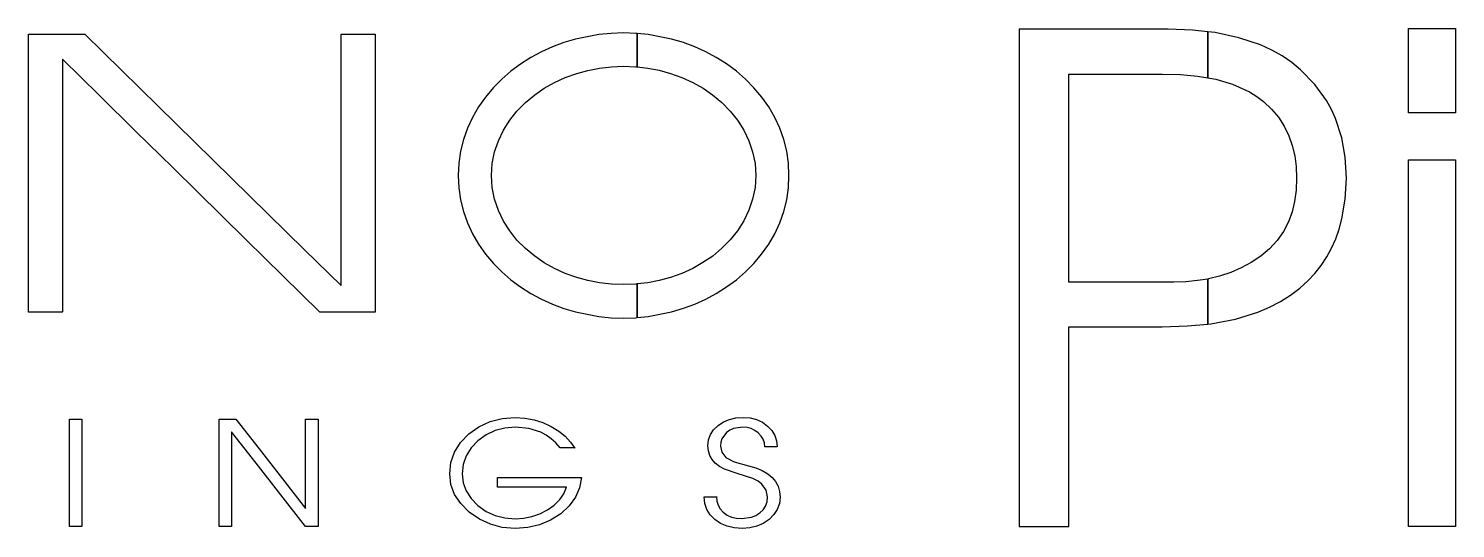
# Model space of a CAD drawing. Extents: x 0 to 129, y -3 to 21.
# Drawn here: x 121.37 to 128.39, y 7.85 to 10.31 of the extents above; entities that cross this region are included whole.
import ezdxf

# ---------------------------------------------------------------- set-up
doc = ezdxf.new("R2010")
doc.units = 0
doc.layers.add('21', color=253, linetype='CONTINUOUS')

msp = doc.modelspace()

# ---------------------------------------------------------------- linework, layer by layer
at = {"layer": '21'}
for p, q in [((121.3683, 8.9181), (121.3683, 10.2866)), ((121.3683, 10.2866), (121.6451, 10.2866)), ((121.6451, 10.2866), (121.8255, 10.1098)), ((122.9075, 9.0491), (122.9075, 10.2874)), ((122.9075, 10.2874), (123.0739, 10.2874)), ((123.0739, 10.2874), (123.0739, 8.9188)), ((124.0604, 10.2625), (124.0025, 10.245)), ((124.1755, 10.2848), (124.0604, 10.2625)), ((124.2359, 10.2904), (124.1755, 10.2848)), ((124.2964, 10.2927), (124.2359, 10.2904)), ((124.3576, 10.2904), (124.2964, 10.2927)), ((124.3632, 10.2897), (124.3576, 10.2904)), ((124.3632, 10.1253), (124.3632, 10.2897)), ((124.4176, 10.2851), (124.3637, 10.2899)), ((124.3637, 10.2899), (124.3637, 10.1256)), ((124.5326, 10.2627), (124.4176, 10.2851)), ((124.5913, 10.2452), (124.5326, 10.2627)), ((126.9763, 10.311), (126.2438, 10.311)), ((126.2438, 10.311), (126.2438, 7.8635)), ((127.097, 10.3069), (126.9763, 10.311)), ((127.1724, 10.2983), (127.097, 10.3069)), ((127.2077, 10.2945), (127.1719, 10.2985)), ((127.1719, 10.2985), (127.1719, 10.0715)), ((127.1724, 10.0712), (127.1724, 10.2983)), ((127.3251, 10.2691), (127.2077, 10.2945)), ((127.4315, 10.2333), (127.3251, 10.2691)), ((128.1602, 10.3143), (128.3906, 10.3143)), ((128.1602, 9.8987), (128.1602, 10.3143)), ((128.3906, 10.3143), (128.3906, 9.8987)), ((123.8923, 10.1997), (123.8407, 10.1721)), ((123.9461, 10.2244), (123.8923, 10.1997)), ((124.0025, 10.245), (123.9461, 10.2244)), ((124.6477, 10.2246), (124.5913, 10.2452)), ((124.7015, 10.2), (124.6477, 10.2246)), ((124.7523, 10.1723), (124.7015, 10.2)), ((127.4864, 10.2079), (127.4315, 10.2333)), ((127.5372, 10.1794), (127.4864, 10.2079)), ((121.716, 9.9856), (121.5352, 10.1634)), ((121.5352, 10.1634), (121.5352, 8.9198)), ((123.7899, 10.1395), (123.7414, 10.1037)), ((123.8407, 10.1721), (123.7899, 10.1395)), ((124.1211, 10.1086), (124.1783, 10.119)), ((124.1783, 10.119), (124.237, 10.1261)), ((124.237, 10.1261), (124.2964, 10.1284)), ((124.2964, 10.1284), (124.3568, 10.1261)), ((124.3568, 10.1261), (124.3632, 10.1253)), ((124.3637, 10.1256), (124.416, 10.1192)), ((124.416, 10.1192), (124.4724, 10.1088)), ((124.8039, 10.1398), (124.7523, 10.1723)), ((124.8524, 10.104), (124.8039, 10.1398)), ((127.5849, 10.1469), (127.5372, 10.1794)), ((127.6286, 10.1111), (127.5849, 10.1469)), ((121.8255, 10.1098), (122.0058, 9.933)), ((123.697, 10.0649), (123.6558, 10.0237)), ((123.7414, 10.1037), (123.697, 10.0649)), ((123.906, 10.0207), (123.9568, 10.0484)), ((123.9568, 10.0484), (124.0099, 10.073)), ((124.0099, 10.073), (124.0663, 10.0936)), ((124.0663, 10.0936), (124.1211, 10.1086)), ((124.4724, 10.1088), (124.5273, 10.0938)), ((124.5273, 10.0938), (124.5837, 10.0732)), ((124.5837, 10.0732), (124.6375, 10.0486)), ((124.6375, 10.0486), (124.6876, 10.0209)), ((124.8968, 10.0651), (124.8524, 10.104)), ((124.938, 10.023), (124.8968, 10.0651)), ((126.4882, 9.0664), (126.4882, 10.09)), ((126.4882, 10.09), (126.9464, 10.09)), ((126.9464, 10.09), (127.0376, 10.0877)), ((127.0376, 10.0877), (127.1216, 10.0799)), ((127.1216, 10.0799), (127.1724, 10.0712)), ((127.1719, 10.0715), (127.2116, 10.0644)), ((127.2116, 10.0644), (127.2926, 10.0405)), ((127.6992, 10.0397), (127.6286, 10.1111)), ((121.8969, 9.8078), (121.716, 9.9856)), ((123.6169, 9.977), (123.5829, 9.9285)), ((123.6558, 10.0237), (123.6169, 9.977)), ((123.8133, 9.9501), (123.8593, 9.9882)), ((123.8593, 9.9882), (123.906, 10.0207)), ((124.6876, 10.0209), (124.7343, 9.9884)), ((124.7343, 9.9884), (124.7803, 9.9503)), ((124.9769, 9.977), (124.938, 10.023)), ((125.0109, 9.9285), (124.9769, 9.977)), ((127.2926, 10.0405), (127.3767, 10.0031)), ((127.3767, 10.0031), (127.4132, 9.98)), ((127.4132, 9.98), (127.4465, 9.9554)), ((127.7564, 9.9595), (127.6992, 10.0397)), ((122.0058, 9.933), (122.7272, 9.2259)), ((123.5829, 9.9285), (123.5527, 9.8769)), ((123.7363, 9.8627), (123.7721, 9.9079)), ((123.7721, 9.9079), (123.8133, 9.9501)), ((124.7803, 9.9503), (124.8214, 9.9082)), ((124.8214, 9.9082), (124.858, 9.8629)), ((125.0404, 9.8769), (125.0109, 9.9285)), ((127.4465, 9.9554), (127.4854, 9.9181)), ((127.4854, 9.9181), (127.5194, 9.8777)), ((127.7803, 9.9165), (127.7564, 9.9595)), ((127.8008, 9.8713), (127.7803, 9.9165)), ((123.5527, 9.8769), (123.528, 9.8238)), ((123.7053, 9.8142), (123.7363, 9.8627)), ((124.858, 9.8629), (124.8882, 9.8144)), ((125.0658, 9.8238), (125.0404, 9.8769)), ((127.5194, 9.8777), (127.5478, 9.834)), ((127.5478, 9.834), (127.571, 9.7862)), ((127.8318, 9.7761), (127.8008, 9.8713)), ((128.3906, 9.8987), (128.1602, 9.8987)), ((122.0777, 9.63), (121.8969, 9.8078)), ((123.5082, 9.7682), (123.494, 9.7103)), ((123.528, 9.8238), (123.5082, 9.7682)), ((123.6616, 9.707), (123.6807, 9.7618)), ((123.6807, 9.7618), (123.7053, 9.8142)), ((124.8882, 9.8144), (124.9136, 9.7621)), ((124.9136, 9.7621), (124.9319, 9.7072)), ((125.0848, 9.7682), (125.0658, 9.8238)), ((125.0998, 9.7103), (125.0848, 9.7682)), ((127.571, 9.7862), (127.5877, 9.7385)), ((127.8486, 9.6808), (127.8318, 9.7761)), ((123.494, 9.7103), (123.4854, 9.6516)), ((123.6505, 9.6498), (123.6616, 9.707)), ((124.9319, 9.7072), (124.9438, 9.6501)), ((125.1084, 9.6516), (125.0998, 9.7103)), ((127.5877, 9.7385), (127.5997, 9.6884)), ((122.4394, 9.2744), (122.0777, 9.63)), ((123.4854, 9.6516), (123.4823, 9.5912)), ((123.6464, 9.5909), (123.6505, 9.6498)), ((124.9438, 9.6501), (124.9479, 9.5914)), ((125.1107, 9.5912), (125.1084, 9.6516)), ((127.5997, 9.6884), (127.6068, 9.6346)), ((127.6068, 9.6346), (127.6091, 9.5782)), ((127.8542, 9.5785), (127.8486, 9.6808)), ((128.1602, 9.6679), (128.3906, 9.6679)), ((128.1602, 7.8635), (128.1602, 9.6679)), ((128.3906, 9.6679), (128.3906, 7.8635)), ((123.4823, 9.5912), (123.4854, 9.5307)), ((123.6505, 9.5315), (123.6464, 9.5909)), ((124.9479, 9.5914), (124.9438, 9.532)), ((125.1084, 9.5307), (125.1107, 9.5912)), ((127.6091, 9.5782), (127.606, 9.5195)), ((127.8486, 9.4738), (127.8542, 9.5785)), ((123.4854, 9.5307), (123.494, 9.4713)), ((123.6616, 9.4743), (123.6505, 9.5315)), ((124.9438, 9.532), (124.9319, 9.4748)), ((125.0998, 9.4713), (125.1084, 9.5307)), ((127.606, 9.5195), (127.5989, 9.4639)), ((123.494, 9.4713), (123.5082, 9.4141)), ((123.5082, 9.4141), (123.528, 9.3585)), ((123.6807, 9.4195), (123.6616, 9.4743)), ((123.7053, 9.3671), (123.6807, 9.4195)), ((124.9136, 9.42), (124.8882, 9.3676)), ((124.9319, 9.4748), (124.9136, 9.42)), ((125.0658, 9.3585), (125.0848, 9.4141)), ((125.0848, 9.4141), (125.0998, 9.4713)), ((127.5862, 9.4123), (127.5687, 9.3638)), ((127.5989, 9.4639), (127.5862, 9.4123)), ((127.8318, 9.3778), (127.8486, 9.4738)), ((123.528, 9.3585), (123.5527, 9.3046)), ((123.7363, 9.3186), (123.7053, 9.3671)), ((124.8882, 9.3676), (124.858, 9.3191)), ((125.0404, 9.3046), (125.0658, 9.3585)), ((127.5687, 9.3638), (127.544, 9.3153)), ((127.8184, 9.327), (127.8318, 9.3778)), ((122.6202, 9.0966), (122.4394, 9.2744)), ((123.5527, 9.3046), (123.5829, 9.2538)), ((123.7721, 9.2734), (123.7363, 9.3186)), ((123.8133, 9.2323), (123.7721, 9.2734)), ((124.8214, 9.2739), (124.781, 9.2328)), ((124.858, 9.3191), (124.8214, 9.2739)), ((125.0109, 9.2538), (125.0404, 9.3046)), ((127.513, 9.2709), (127.4757, 9.2305)), ((127.544, 9.3153), (127.513, 9.2709)), ((127.781, 9.2333), (127.8016, 9.2792)), ((127.8016, 9.2792), (127.8184, 9.327)), ((122.7272, 9.2259), (122.9075, 9.0491)), ((123.5829, 9.2538), (123.6169, 9.2046)), ((123.6169, 9.2046), (123.6558, 9.1586)), ((123.8593, 9.1934), (123.8133, 9.2323)), ((124.781, 9.2328), (124.7351, 9.1939)), ((124.9377, 9.1586), (124.9758, 9.2046)), ((124.9758, 9.2046), (125.0109, 9.2538)), ((127.4757, 9.2305), (127.4328, 9.1947)), ((127.7571, 9.1903), (127.781, 9.2333)), ((123.6558, 9.1586), (123.697, 9.1164)), ((123.906, 9.1616), (123.8593, 9.1934)), ((123.9568, 9.1332), (123.906, 9.1616)), ((124.0099, 9.1086), (123.9568, 9.1332)), ((124.6373, 9.1337), (124.5834, 9.1091)), ((124.6873, 9.1622), (124.6373, 9.1337)), ((124.7351, 9.1939), (124.6873, 9.1622)), ((124.8966, 9.1164), (124.9377, 9.1586)), ((127.3368, 9.136), (127.2844, 9.1136)), ((127.386, 9.1629), (127.3368, 9.136)), ((127.4328, 9.1947), (127.386, 9.1629)), ((127.6985, 9.1086), (127.7295, 9.1482)), ((127.7295, 9.1482), (127.7571, 9.1903)), ((122.8011, 8.9188), (122.6202, 9.0966)), ((123.697, 9.1164), (123.7414, 9.0783)), ((123.7414, 9.0783), (123.7899, 9.0425)), ((124.0663, 9.0887), (124.0099, 9.1086)), ((124.1211, 9.0738), (124.0663, 9.0887)), ((124.1783, 9.0626), (124.1211, 9.0738)), ((124.237, 9.0562), (124.1783, 9.0626)), ((124.4158, 9.0631), (124.3634, 9.0575)), ((124.4722, 9.0743), (124.4158, 9.0631)), ((124.527, 9.0893), (124.4722, 9.0743)), ((124.5834, 9.1091), (124.527, 9.0893)), ((124.8036, 9.0425), (124.8521, 9.0783)), ((124.8521, 9.0783), (124.8966, 9.1164)), ((127.0043, 9.0664), (126.4882, 9.0664)), ((127.0637, 9.0679), (127.0043, 9.0664)), ((127.1216, 9.0735), (127.0637, 9.0679)), ((127.1724, 9.0814), (127.1216, 9.0735)), ((127.1757, 9.0819), (127.1717, 9.0811)), ((127.1717, 9.0811), (127.1717, 8.8589)), ((127.1724, 8.8591), (127.1724, 9.0814)), ((127.2288, 9.0953), (127.1757, 9.0819)), ((127.2844, 9.1136), (127.2288, 9.0953)), ((127.6253, 9.0369), (127.6634, 9.072)), ((127.6634, 9.072), (127.6985, 9.1086)), ((123.7899, 9.0425), (123.8407, 9.01)), ((123.8407, 9.01), (123.8923, 8.9823)), ((124.2964, 9.0539), (124.237, 9.0562)), ((124.3568, 9.0562), (124.2964, 9.0539)), ((124.3632, 9.057), (124.3568, 9.0562)), ((124.3632, 8.8916), (124.3632, 9.057)), ((124.3634, 9.0575), (124.3634, 8.8924)), ((124.7013, 8.9823), (124.7521, 9.01)), ((124.7521, 9.01), (124.8036, 9.0425)), ((127.5301, 8.9709), (127.5793, 9.0019)), ((127.5793, 9.0019), (127.6253, 9.0369)), ((121.5352, 8.9198), (121.5344, 8.9181)), ((123.0739, 8.9188), (122.8011, 8.9188)), ((123.8923, 8.9823), (123.9461, 8.9577)), ((123.9461, 8.9577), (124.0025, 8.9371)), ((124.0025, 8.9371), (124.0604, 8.9196)), ((124.0604, 8.9196), (124.1755, 8.8972)), ((124.417, 8.8975), (124.5321, 8.9198)), ((124.5321, 8.9198), (124.5908, 8.9374)), ((124.5908, 8.9374), (124.6474, 8.9577)), ((124.6474, 8.9577), (124.7013, 8.9823)), ((127.3088, 8.8845), (127.4183, 8.9186)), ((127.4183, 8.9186), (127.4762, 8.9432)), ((127.4762, 8.9432), (127.5301, 8.9709)), ((121.5344, 8.9181), (121.3683, 8.9181)), ((124.1755, 8.8972), (124.2359, 8.8909)), ((124.2359, 8.8909), (124.2964, 8.8894)), ((124.2964, 8.8894), (124.3576, 8.8909)), ((124.3576, 8.8909), (124.3632, 8.8916)), ((124.3632, 8.8919), (124.417, 8.8975)), ((124.3634, 8.8924), (124.3632, 8.8919)), ((126.9476, 8.8464), (127.0716, 8.8505)), ((127.0716, 8.8505), (127.1724, 8.8601)), ((127.1717, 8.8589), (127.1724, 8.8591)), ((127.1724, 8.8591), (127.1867, 8.8607)), ((127.1724, 8.8601), (127.1724, 8.8591)), ((127.1867, 8.8607), (127.3088, 8.8845)), ((126.4882, 7.8635), (126.4882, 8.8464)), ((126.4882, 8.8464), (126.9476, 8.8464)), ((121.5692, 8.392), (121.6304, 8.392)), ((121.5692, 7.8632), (121.5692, 8.392)), ((121.6304, 8.392), (121.6304, 7.8632)), ((122.3066, 7.8635), (122.3066, 8.3923)), ((122.3066, 8.3923), (122.3071, 8.392)), ((122.3071, 8.392), (122.3891, 8.392)), ((122.3891, 8.392), (122.5034, 8.2452)), ((122.732, 7.9516), (122.732, 8.392)), ((122.732, 8.392), (122.7932, 8.392)), ((122.7932, 8.392), (122.7932, 7.8632)), ((123.5847, 8.3547), (123.6393, 8.3798)), ((123.6393, 8.3798), (123.6987, 8.3948)), ((123.6987, 8.3948), (123.763, 8.3999)), ((123.763, 8.3999), (123.8105, 8.3971)), ((123.8105, 8.3971), (123.856, 8.389)), ((123.856, 8.389), (123.8991, 8.3753)), ((123.8991, 8.3753), (123.9403, 8.356)), ((124.7396, 8.3402), (124.7615, 8.361)), ((124.7615, 8.361), (124.7881, 8.3783)), ((124.7881, 8.3783), (124.8176, 8.3905)), ((124.8176, 8.3905), (124.8499, 8.3979)), ((124.8499, 8.3979), (124.8852, 8.4004)), ((124.8852, 8.4004), (124.9197, 8.3979)), ((124.9197, 8.3979), (124.9512, 8.39)), ((124.9512, 8.39), (124.9797, 8.3768)), ((124.9797, 8.3768), (125.0051, 8.3582)), ((125.0051, 8.3582), (125.0261, 8.3359)), ((122.4892, 8.1746), (122.3678, 8.3303)), ((122.3678, 8.3303), (122.3678, 7.8635)), ((123.494, 8.277), (123.5352, 8.3194)), ((123.5352, 8.3194), (123.5847, 8.3547)), ((123.6197, 8.3146), (123.5794, 8.2851)), ((123.6639, 8.3356), (123.6197, 8.3146)), ((123.7119, 8.3483), (123.6639, 8.3356)), ((123.7638, 8.3527), (123.7119, 8.3483)), ((123.8308, 8.3463), (123.7638, 8.3527)), ((123.8897, 8.3275), (123.8308, 8.3463)), ((123.9164, 8.3133), (123.8897, 8.3275)), ((123.941, 8.2958), (123.9164, 8.3133)), ((123.9403, 8.356), (123.9776, 8.3328)), ((123.9637, 8.2747), (123.941, 8.2958)), ((123.9776, 8.3328), (124.0094, 8.3074)), ((124.0094, 8.3074), (124.0355, 8.2795)), ((124.7117, 8.2599), (124.7147, 8.2897)), ((124.7147, 8.2897), (124.7241, 8.3163)), ((124.7241, 8.3163), (124.7396, 8.3402)), ((124.7803, 8.2953), (124.7747, 8.2782)), ((124.8026, 8.3255), (124.7803, 8.2953)), ((124.8189, 8.3374), (124.8026, 8.3255)), ((124.8377, 8.346), (124.8189, 8.3374)), ((124.8831, 8.3529), (124.8377, 8.346)), ((124.9047, 8.3511), (124.8831, 8.3529)), ((124.9245, 8.3458), (124.9047, 8.3511)), ((124.9428, 8.3367), (124.9245, 8.3458)), ((124.9596, 8.3239), (124.9428, 8.3367)), ((124.9736, 8.309), (124.9596, 8.3239)), ((124.9837, 8.2927), (124.9736, 8.309)), ((124.9898, 8.2749), (124.9837, 8.2927)), ((125.0261, 8.3359), (125.0411, 8.3115)), ((125.0411, 8.3115), (125.05, 8.2848)), ((122.5034, 8.2452), (122.6177, 8.0984)), ((123.4468, 8.1787), (123.4645, 8.23)), ((123.4645, 8.23), (123.494, 8.277)), ((123.5458, 8.25), (123.5217, 8.2114)), ((123.5794, 8.2851), (123.5458, 8.25)), ((123.9842, 8.25), (123.9637, 8.2747)), ((124.0566, 8.25), (123.9842, 8.25)), ((124.0355, 8.2795), (124.0561, 8.2493)), ((124.0561, 8.2493), (124.0566, 8.25)), ((124.714, 8.2358), (124.7117, 8.2599)), ((124.7208, 8.2137), (124.714, 8.2358)), ((124.7747, 8.2782), (124.7729, 8.2597)), ((124.7729, 8.2597), (124.7795, 8.229)), ((124.7795, 8.229), (124.7996, 8.2038)), ((124.9918, 8.2559), (124.9898, 8.2749)), ((125.0531, 8.2559), (124.9918, 8.2559)), ((125.05, 8.2848), (125.0531, 8.2559)), ((122.732, 7.8632), (122.4892, 8.1746)), ((123.4409, 8.1228), (123.4468, 8.1787)), ((123.5072, 8.1693), (123.5024, 8.1235)), ((123.5217, 8.2114), (123.5072, 8.1693)), ((124.732, 8.1936), (124.7208, 8.2137)), ((124.7478, 8.1756), (124.732, 8.1936)), ((124.7681, 8.1596), (124.7478, 8.1756)), ((124.793, 8.1456), (124.7681, 8.1596)), ((124.7996, 8.2038), (124.841, 8.1825)), ((124.841, 8.1825), (124.9113, 8.1622)), ((124.9113, 8.1622), (124.9476, 8.1517)), ((124.9476, 8.1517), (124.9791, 8.1388)), ((122.6177, 8.0984), (122.732, 7.9516)), ((123.447, 8.0707), (123.4409, 8.1228)), ((123.5024, 8.1235), (123.5072, 8.0793)), ((123.5072, 8.0793), (123.5217, 8.0385)), ((123.6766, 8.057), (123.6766, 8.1048)), ((123.6766, 8.1048), (124.0891, 8.1048)), ((124.0891, 8.1048), (124.0802, 8.054)), ((124.856, 8.1241), (124.793, 8.1456)), ((124.9324, 8.0999), (124.856, 8.1241)), ((124.9586, 8.0867), (124.9324, 8.0999)), ((124.9766, 8.0727), (124.9586, 8.0867)), ((124.9791, 8.1388), (125.0058, 8.1233)), ((125.0058, 8.1233), (125.0277, 8.1053)), ((125.0277, 8.1053), (125.0447, 8.0847)), ((125.0447, 8.0847), (125.0569, 8.0616)), ((123.4651, 8.0219), (123.447, 8.0707)), ((123.495, 7.9767), (123.4651, 8.0219)), ((123.5217, 8.0385), (123.5461, 8.0009)), ((124.0155, 8.057), (123.6766, 8.057)), ((123.9827, 7.9958), (124.0025, 8.025)), ((124.0025, 8.025), (124.0155, 8.057)), ((124.0604, 8.0072), (124.0294, 7.9648)), ((124.0802, 8.054), (124.0604, 8.0072)), ((124.6967, 7.977), (124.6934, 8.01)), ((124.6934, 8.01), (124.7546, 8.01)), ((124.7536, 8.0105), (124.7556, 7.9889)), ((124.7546, 8.01), (124.7536, 8.0105)), ((124.9977, 8.0428), (124.9766, 8.0727)), ((125.0048, 8.0092), (124.9977, 8.0428)), ((125.0025, 7.9856), (125.0048, 8.0092)), ((125.0569, 8.0616), (125.0642, 8.0359)), ((125.0668, 8.0077), (125.0635, 7.9765)), ((125.0642, 8.0359), (125.0668, 8.0077)), ((123.5369, 7.9348), (123.495, 7.9767)), ((123.5461, 8.0009), (123.5801, 7.9666)), ((123.5801, 7.9666), (123.6208, 7.9381)), ((123.6208, 7.9381), (123.6647, 7.9178)), ((123.8842, 7.9264), (123.922, 7.9457)), ((123.922, 7.9457), (123.9558, 7.9694)), ((123.9558, 7.9694), (123.9827, 7.9958)), ((124.0294, 7.9648), (123.9875, 7.9264)), ((124.7066, 7.9473), (124.6967, 7.977)), ((124.7231, 7.9209), (124.7066, 7.9473)), ((124.7556, 7.9889), (124.762, 7.9691)), ((124.762, 7.9691), (124.7726, 7.9508)), ((124.7726, 7.9508), (124.7874, 7.9341)), ((124.967, 7.9308), (124.9835, 7.9463)), ((124.9835, 7.9463), (124.9954, 7.9645)), ((124.9954, 7.9645), (125.0025, 7.9856)), ((125.0533, 7.9478), (125.0363, 7.9219)), ((125.0635, 7.9765), (125.0533, 7.9478)), ((123.587, 7.8995), (123.5369, 7.9348)), ((123.6413, 7.8744), (123.587, 7.8995)), ((123.6997, 7.8591), (123.6413, 7.8744)), ((123.6647, 7.9178), (123.7122, 7.9056)), ((123.7122, 7.9056), (123.763, 7.9016)), ((123.763, 7.9016), (123.8046, 7.9043)), ((123.8046, 7.9043), (123.845, 7.9127)), ((123.8836, 7.8721), (123.8252, 7.8586)), ((123.845, 7.9127), (123.8842, 7.9264)), ((123.9377, 7.8947), (123.8836, 7.8721)), ((123.9875, 7.9264), (123.9377, 7.8947)), ((124.7462, 7.8975), (124.7231, 7.9209)), ((124.7744, 7.8787), (124.7462, 7.8975)), ((124.8062, 7.8652), (124.7744, 7.8787)), ((124.7874, 7.9341), (124.8059, 7.9201)), ((124.8059, 7.9201), (124.8275, 7.9102)), ((124.8415, 7.8571), (124.8062, 7.8652)), ((124.8275, 7.9102), (124.8519, 7.9043)), ((124.8519, 7.9043), (124.8793, 7.9023)), ((124.8793, 7.9023), (124.9263, 7.9094)), ((124.9522, 7.8655), (124.9177, 7.8571)), ((124.9263, 7.9094), (124.9474, 7.9183)), ((124.9474, 7.9183), (124.967, 7.9308)), ((124.9837, 7.8792), (124.9522, 7.8655)), ((125.0124, 7.8985), (124.9837, 7.8792)), ((125.0363, 7.9219), (125.0124, 7.8985)), ((121.6304, 7.8632), (121.5692, 7.8632)), ((122.3678, 7.8635), (122.3066, 7.8635)), ((122.7932, 7.8632), (122.732, 7.8632)), ((123.7625, 7.854), (123.6997, 7.8591)), ((123.8252, 7.8586), (123.7625, 7.854)), ((124.8803, 7.8543), (124.8415, 7.8571)), ((124.9177, 7.8571), (124.8803, 7.8543)), ((126.2438, 7.8635), (126.4882, 7.8635)), ((128.3906, 7.8635), (128.1602, 7.8635))]:
    msp.add_line(p, q, dxfattribs=at)

doc.saveas('drawing.dxf')
